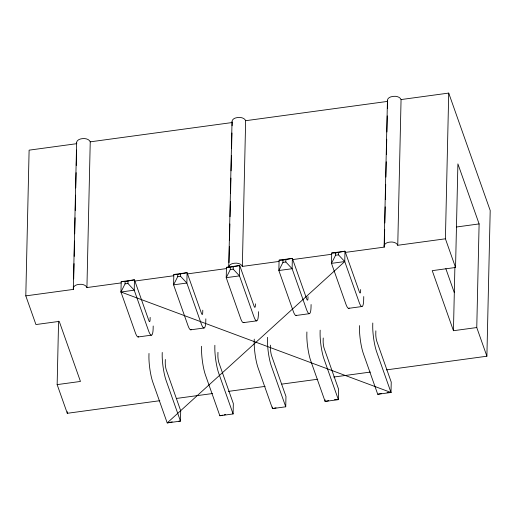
<?xml version="1.0" encoding="UTF-8"?>
<svg xmlns="http://www.w3.org/2000/svg" width="516" height="516" viewBox="0 0 516 516"><rect width="100%" height="100%" fill="white"/><g stroke="black" fill="none" stroke-linecap="round" stroke-linejoin="round"><path stroke-width="0.77" d="M58.585 321.158L57.147 384.613L80.457 381.44L59.243 321.384L35.933 324.551L25.8 295.874L29.109 150.156L76.768 143.674A6.379 4.134 1.3 0 1 80.496 138.985A12.468 8.082 1.3 0 1 82.586 138.636A6.379 4.134 1.3 0 1 90.236 141.842L232.181 122.537A6.379 4.134 1.3 0 1 236.967 117.642A12.468 8.082 1.3 0 1 239.101 117.416A6.379 4.134 1.3 0 1 245.648 120.705L387.593 101.394A6.379 4.134 1.3 0 1 392.379 96.505A12.468 8.082 1.3 0 1 393.411 96.363A6.379 4.134 1.3 0 1 401.061 99.562L448.72 93.08L490.2 210.502L486.891 356.221L386.374 369.895M159.818 400.706L67.28 413.297L67.319 411.684M73.304 288.676L76.613 142.958M25.8 295.874L73.459 289.392L73.53 286.167M73.698 278.924L74.046 263.624M74.207 256.381L74.556 241.088M74.723 233.838L75.084 217.739M75.252 210.496L75.6 195.196M75.762 187.953L76.11 172.654M76.271 165.41L76.62 150.111M121.221 282.897L86.927 287.56L90.236 141.842M138.675 336.677A18.924 3.438 82.3 0 1 135.308 332.627L120.957 291.998L121.196 281.633L134.457 279.833L148.808 320.455A5.315 0.968 82.3 0 0 150.091 319.785L150.143 317.366M375.854 330.846L375.783 334.071A5.315 0.968 82.3 0 0 376.886 341.489L391.238 382.117L390.999 392.483L120.957 291.998L125.04 283.871L125.091 281.607L134.457 279.833L134.218 290.192L148.569 330.82A18.924 3.438 82.3 0 0 153.142 328.421L153.194 326.002M120.957 291.998L134.218 290.192L127.942 283.478L127.994 281.207M148.995 353.454L148.937 355.872A18.924 3.438 82.3 0 0 152.852 382.292L167.203 422.92L180.465 421.114L180.703 410.749L166.352 370.127A5.315 0.968 82.3 0 1 165.249 362.703L165.326 359.478M162.237 352.454L162.198 354.066A18.924 3.438 82.3 0 0 166.12 380.486L180.465 421.114L178.91 421.127M202.775 310.206L202.724 312.625A5.315 0.968 82.3 0 1 201.44 313.296L187.089 272.674L173.828 274.48L173.589 284.838L187.94 325.467A18.924 3.438 82.3 0 0 191.307 329.518M180.626 274.054L180.574 276.318L186.857 283.032L173.589 284.838L177.672 276.711L177.723 274.447L187.089 272.674L186.857 283.032L201.201 323.661A18.924 3.438 82.3 0 0 205.774 321.262L205.832 318.843M201.627 346.294L201.569 348.713A18.924 3.438 82.3 0 0 205.491 375.132L219.842 415.761L233.103 413.955L233.335 403.596L218.984 362.967A5.315 0.968 82.3 0 1 217.887 355.543L217.958 352.325M214.869 345.294L214.837 346.907A18.924 3.438 82.3 0 0 218.752 373.332L233.103 413.955M255.394 303.853L255.356 305.466A5.315 0.968 82.3 0 1 254.072 306.143L239.721 265.514L226.46 267.32L226.227 277.679L240.579 318.308A18.924 3.438 82.3 0 0 243.945 322.358M232.026 121.821L228.717 267.533A6.379 4.134 1.3 0 1 232.6 263.566A12.468 8.082 1.3 0 1 234.696 263.218A6.379 4.134 1.3 0 1 242.339 266.417L279.021 261.431M229.001 262.618L229.368 246.513M229.51 240.075L229.878 223.976M230.039 216.726L230.388 201.434M230.575 193.377L230.916 178.085M231.084 170.841L231.432 155.542M231.594 148.298L231.942 132.999M232.103 125.756L232.181 122.537M233.258 266.895L233.206 269.159L239.489 275.879L226.227 277.679L230.304 269.552L230.355 267.288L239.721 265.514L239.489 275.879L253.84 316.502A18.924 3.438 82.3 0 0 258.406 314.102L258.464 311.69M242.339 266.417L245.648 120.705M254.259 339.135L254.207 341.553A18.924 3.438 82.3 0 0 258.123 367.973L272.474 408.601L285.735 406.795L285.967 396.436L271.616 355.808A5.315 0.968 82.3 0 1 270.519 348.384L270.59 345.165M267.52 337.329L267.469 339.747A18.924 3.438 82.3 0 0 271.384 366.173L285.735 406.795M272.506 407.008L272.474 408.601L276.06 407.833M308.026 296.694L307.988 298.306A5.315 0.968 82.3 0 1 306.704 298.983L292.353 258.355L279.091 260.161L278.859 270.519L293.211 311.148A18.924 3.438 82.3 0 0 296.577 315.205M285.89 259.735L285.838 261.999L292.12 268.72L278.859 270.519L282.936 262.392L282.987 260.129L292.353 258.355L292.12 268.72L306.472 309.342A18.924 3.438 82.3 0 0 311.038 306.949L311.096 304.53M306.891 331.975L306.839 334.394A18.924 3.438 82.3 0 0 310.755 360.813L325.106 401.442L338.367 399.636L338.599 389.277L324.248 348.648A5.315 0.968 82.3 0 1 323.151 341.231L323.222 338.006M320.152 330.175L320.101 332.588A18.924 3.438 82.3 0 0 324.016 359.013L338.367 399.636M325.138 399.848L325.106 401.442L328.698 400.674M360.658 289.541L360.62 291.147A5.315 0.968 82.3 0 1 359.336 291.824L344.985 251.195L331.724 253.001L331.491 263.366L345.843 303.988A18.924 3.438 82.3 0 0 349.209 308.046M338.522 252.576L338.47 254.84L344.752 261.56L331.491 263.366L335.574 255.239L335.626 252.969L344.985 251.195L344.752 261.56L359.104 302.183A18.924 3.438 82.3 0 0 363.677 299.79L363.748 296.565M359.51 325.622L359.471 327.234A18.924 3.438 82.3 0 0 363.387 353.66L377.738 394.282L390.999 392.483L376.648 351.854A18.924 3.438 82.3 0 1 372.733 325.435L372.791 323.016M384.13 246.396L387.439 100.678M345.21 252.427L384.285 247.112L384.684 229.401M384.833 222.964L385.2 206.858M385.362 199.615L385.71 184.322M385.871 177.072L386.22 161.779M386.387 154.529L386.736 139.236M386.897 131.986L387.264 115.887M387.426 108.644L387.593 101.394M486.891 356.221L476.765 327.544L453.448 330.711L432.234 270.655L455.544 267.481L445.411 238.798L397.752 245.281L401.061 99.562M445.411 238.798L448.72 93.08M453.448 330.711L454.893 267.075M455.544 267.481L457.898 163.862L479.112 223.918L476.765 327.544M344.752 261.56L167.203 422.92L172.234 421.843M219.842 415.761L222.712 415.148M224.15 414.838L225.582 414.535M377.738 394.282L381.33 393.514M456.576 226.988L479.112 223.918M134.773 281.052L173.847 275.738M187.405 273.893L226.479 268.578M292.578 259.587L331.653 254.272M125.04 283.871L127.942 283.478M177.672 276.711L180.574 276.318M230.304 269.552L233.206 269.159M282.936 262.392L285.838 261.999M335.574 255.239L338.47 254.84M138.114 336.974L151.375 335.168M190.746 329.814L204.007 328.008M243.378 322.655L256.639 320.855M296.01 315.495L309.278 313.696M348.648 308.342L361.91 306.536M176.569 398.429L212.469 393.547M228.427 391.38L265.121 386.387M281.871 384.11L317.772 379.228M333.723 377.054L370.423 372.062M331.724 253.001L335.626 252.969M279.091 260.161L282.987 260.129M226.46 267.32L230.355 267.288M173.828 274.48L177.723 274.447M121.196 281.633L125.091 281.607M387.103 392.508L390.999 392.483M334.471 399.668L337.587 399.642M445.824 268.642L454.312 292.662M57.147 384.613L67.28 413.297M397.752 245.281A6.379 4.134 1.3 0 0 390.109 242.081A12.468 8.082 1.3 0 0 388.013 242.43A6.379 4.134 1.3 0 0 384.285 247.112M86.927 287.56A6.379 4.134 1.3 0 0 79.283 284.355A12.468 8.082 1.3 0 0 77.187 284.703A6.379 4.134 1.3 0 0 73.459 289.392"/></g></svg>
